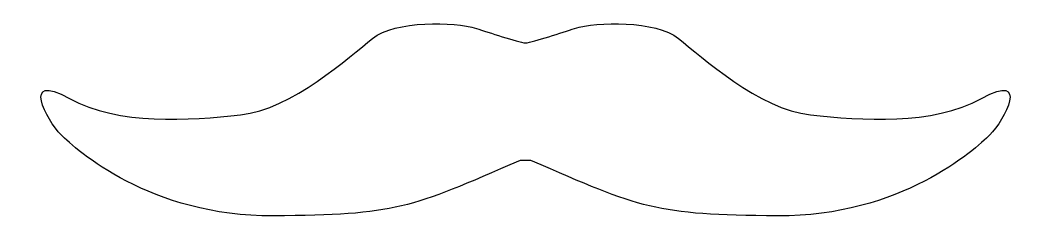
# Model space of a CAD drawing. Header units: centimetres. Extents: x -6.7 to 6.7, y -1.3 to 1.3.
import ezdxf

# ---------------------------------------------------------------- set-up
doc = ezdxf.new("R2010")
doc.units = ezdxf.units.CM
doc.header["$MEASUREMENT"] = 0
doc.layers.add('Camada 1', color=7, linetype='Continuous')

msp = doc.modelspace()

# ---------------------------------------------------------------- linework, layer by layer
at = {"layer": 'Camada 1'}
msp.add_open_spline([(0.07268, -0.53943), (1.53842, -1.18147), (1.72013, -1.26624), (3.35544, -1.27836), (3.35544, -1.27836), (4.99075, -1.29048), (5.98408, -0.39407), (6.17788, -0.20026), (6.17788, -0.20026), (6.37168, -0.00645), (6.723, 0.64768), (6.06887, 0.28427), (6.06887, 0.28427), (5.41474, -0.07914), (4.46989, -0.00645), (3.79155, 0.06623), (3.79155, 0.06623), (3.11321, 0.13891), (2.33791, 0.84151), (2.03507, 1.08376), (2.03507, 1.08376), (1.73225, 1.32601), (0.94425, 1.3063), (0.65416, 1.21703), (0.65416, 1.21703), (0.49671, 1.16856), (0.10904, 1.03531), (0.00003, 1.0232), (0.00003, 1.0232), (-0.109, 1.03532), (-0.49662, 1.16856), (-0.6541, 1.21703), (-0.6541, 1.21703), (-0.94422, 1.30633), (-1.7322, 1.32604), (-2.03504, 1.08376), (-2.03504, 1.08376), (-2.33788, 0.84148), (-3.11316, 0.13891), (-3.7915, 0.06623), (-3.7915, 0.06623), (-4.46984, -0.00645), (-5.41472, -0.07913), (-6.06885, 0.28427), (-6.06885, 0.28427), (-6.72298, 0.64768), (-6.37167, -0.00645), (-6.17786, -0.20026), (-6.17786, -0.20026), (-5.98405, -0.39407), (-4.99073, -1.29048), (-3.35542, -1.27836), (-3.35542, -1.27836), (-1.72011, -1.26624), (-1.53839, -1.18147), (-0.07266, -0.53943), (-0.07266, -0.53943), (-0.07266, -0.53943), (0.07268, -0.53943), (0.07268, -0.53943)], degree=3, knots=[0, 0, 0, 0, 0.0625, 0.0625, 0.0625, 0.0625, 0.125, 0.125, 0.125, 0.125, 0.1875, 0.1875, 0.1875, 0.1875, 0.25, 0.25, 0.25, 0.25, 0.3125, 0.3125, 0.3125, 0.3125, 0.375, 0.375, 0.375, 0.375, 0.4375, 0.4375, 0.4375, 0.4375, 0.5, 0.5, 0.5, 0.5, 0.5625, 0.5625, 0.5625, 0.5625, 0.625, 0.625, 0.625, 0.625, 0.6875, 0.6875, 0.6875, 0.6875, 0.75, 0.75, 0.75, 0.75, 0.8125, 0.8125, 0.8125, 0.8125, 0.875, 0.875, 0.875, 0.875, 1, 1, 1, 1], dxfattribs=at)

doc.saveas('drawing.dxf')
